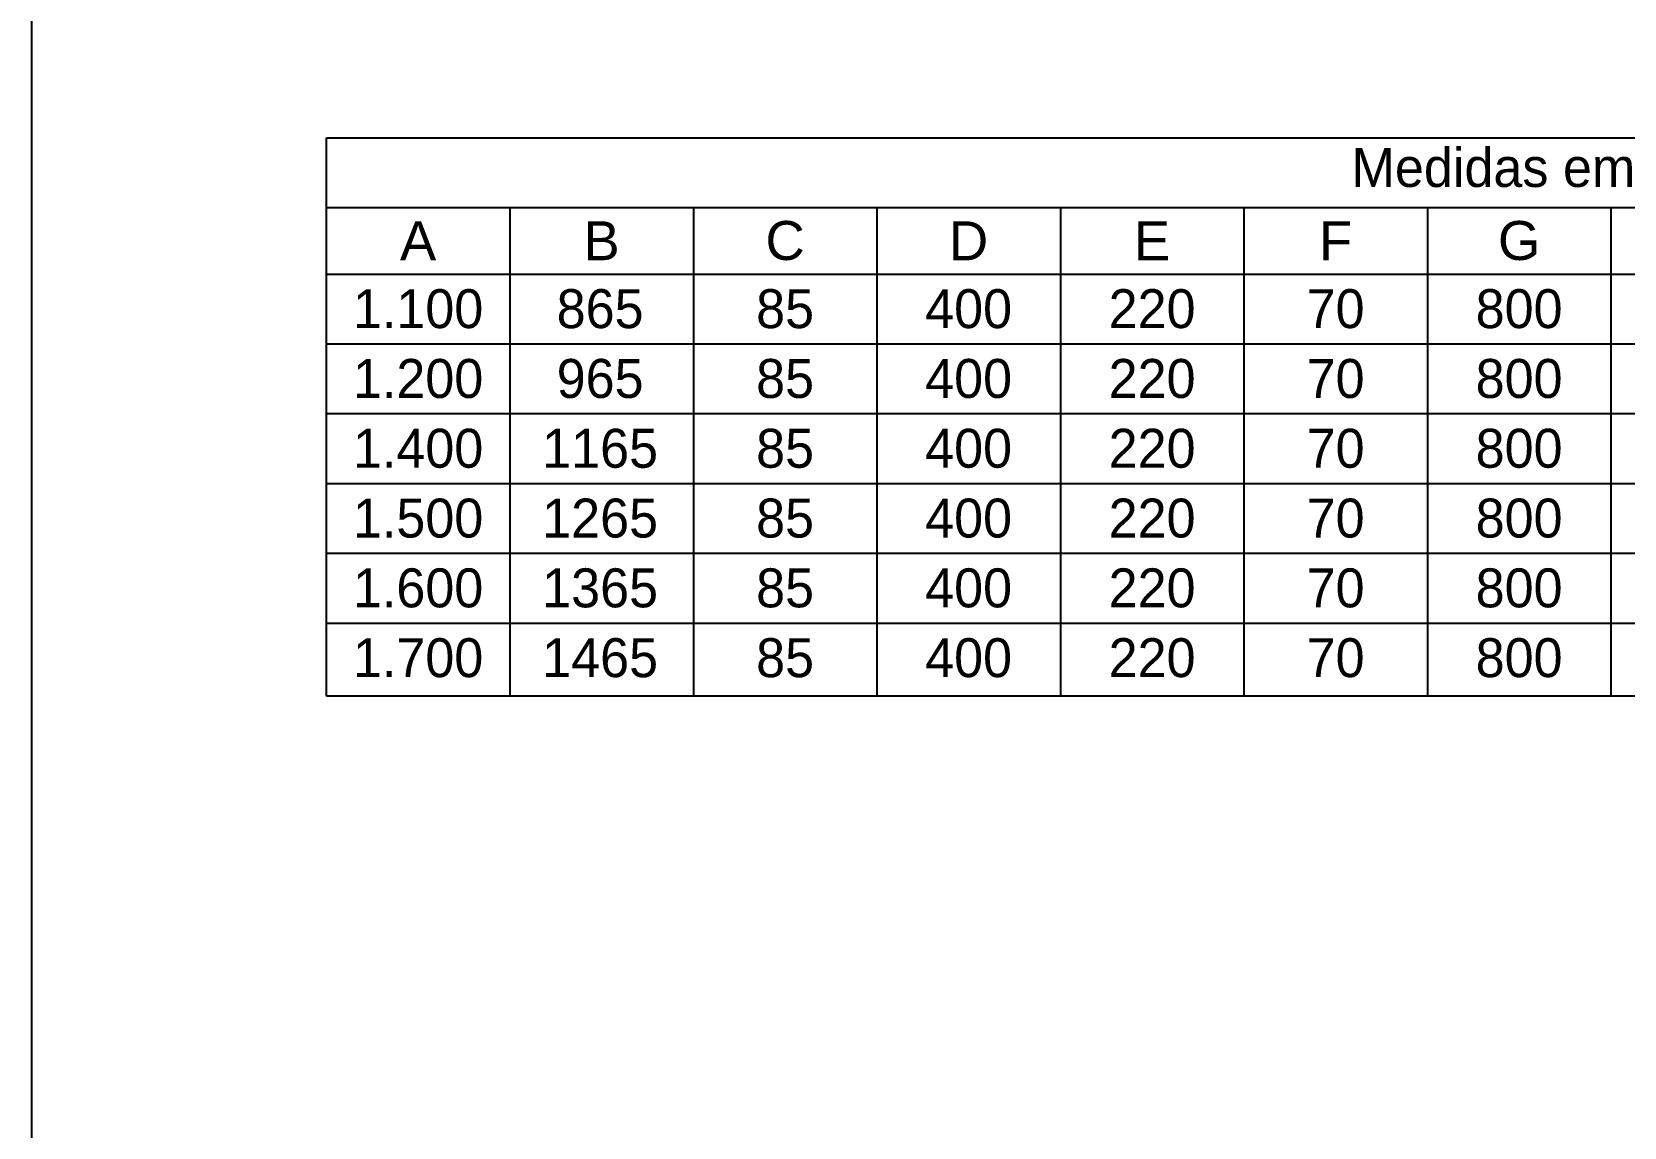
# Model space of a CAD drawing. Extents: x -87147 to -82947, y 23571 to 29511.
# Drawn here: x -86791 to -84748, y 25077 to 26482 of the extents above; entities that cross this region are included whole.
import ezdxf

# ---------------------------------------------------------------- set-up
doc = ezdxf.new("R2010")
doc.units = 0
doc.header["$LTSCALE"] = 200
doc.header["$MEASUREMENT"] = 0
for name, color, linetype in [('ESTREITA', 1, 'CONTINUOUS'), ('FINA', 7, 'CONTINUOUS'), ('LARGA', 7, 'CONTINUOUS'), ('RAHMEN07', 5, 'CONTINUOUS')]:
    doc.layers.add(name, color=color, linetype=linetype)

msp = doc.modelspace()

# ---------------------------------------------------------------- linework, layer by layer
at = {"layer": 'ESTREITA'}
for p, q in [((-86413.058, 26256.676), (-83352.018, 26256.676)), ((-86177.594, 26256.676), (-86177.594, 25629.713)), ((-85942.129, 26256.676), (-85942.129, 25629.713)), ((-85706.665, 26256.676), (-85706.665, 25629.713)), ((-85471.2, 26256.676), (-85471.2, 25629.713)), ((-85235.735, 26256.676), (-85235.735, 25629.713)), ((-85000.271, 26256.676), (-85000.271, 25629.713)), ((-84764.806, 26256.676), (-84764.806, 25629.713)), ((-86413.058, 26171.345), (-83352.018, 26171.345)), ((-86413.058, 26081.779), (-83352.018, 26081.779)), ((-86413.058, 25992.213), (-83352.018, 25992.213)), ((-86413.058, 25902.647), (-83352.018, 25902.647)), ((-86413.058, 25813.081), (-83352.018, 25813.081)), ((-86413.058, 25723.515), (-83352.018, 25723.515))]:
    msp.add_line(p, q, dxfattribs=at)
at = {"layer": 'LARGA'}
for p, q in [((-86413.058, 26346.242), (-83352.018, 26346.242)), ((-86413.058, 25629.713), (-86413.058, 26346.242)), ((-83352.018, 25629.713), (-86413.058, 25629.713))]:
    msp.add_line(p, q, dxfattribs=at)
at = {"layer": 'RAHMEN07'}
msp.add_line((-86790.929, 24671.469), (-86790.929, 29411.469), dxfattribs=at)

# ---------------------------------------------------------------- texts
at = {"layer": 'FINA'}
msp.add_text(' Medidas em MM', height=50, dxfattribs=at).set_placement((-85116.198, 26283.049))
at = {"layer": 'FINA', "char_height": 50, "width": 235.4646, "attachment_point": 5}
for s, insert in [('{\\fArial|b0|i0|c0|p34;A}', (-86295.326, 26214.011)), ('{\\fArial|b0|i0|c0|p34;B}', (-86059.866, 26214.011)), ('{\\fArial|b0|i0|c0|p34;C}', (-85824.406, 26214.011)), ('{\\fArial|b0|i0|c0|p34;D}', (-85588.946, 26214.011)), ('{\\fArial|b0|i0|c0|p34;E}', (-85353.486, 26214.011)), ('{\\fArial|b0|i0|c0|p34;F}', (-85118.026, 26214.011)), ('{\\fArial|b0|i0|c0|p34;G}', (-84882.566, 26214.011)), ('1.100', (-86295.331, 26126.562)), ('865', (-86061.76, 26126.562)), ('85', (-85824.406, 26126.562)), ('400', (-85588.946, 26126.562)), ('220', (-85353.486, 26126.562)), ('70', (-85118.026, 26126.562)), ('800', (-84882.566, 26126.562)), ('1.200', (-86295.331, 26037.002)), ('965', (-86061.76, 26037.002)), ('85', (-85824.406, 26037.002)), ('400', (-85588.946, 26037.002)), ('220', (-85353.486, 26037.002)), ('70', (-85118.026, 26037.002)), ('800', (-84882.566, 26037.002)), ('1.400', (-86295.331, 25947.442)), ('1165', (-86061.76, 25947.442)), ('85', (-85824.406, 25947.442)), ('400', (-85588.946, 25947.442)), ('220', (-85353.486, 25947.442)), ('70', (-85118.026, 25947.442)), ('800', (-84882.566, 25947.442)), ('1.500', (-86295.331, 25857.882)), ('1265', (-86061.76, 25857.882)), ('85', (-85824.406, 25857.882)), ('400', (-85588.946, 25857.882)), ('220', (-85353.486, 25857.882)), ('70', (-85118.026, 25857.882)), ('800', (-84882.566, 25857.882)), ('1.600', (-86295.331, 25768.322)), ('1365', (-86061.76, 25768.322)), ('85', (-85824.406, 25768.322)), ('400', (-85588.946, 25768.322)), ('220', (-85353.486, 25768.322)), ('70', (-85118.026, 25768.322)), ('800', (-84882.566, 25768.322)), ('1.700', (-86295.331, 25678.762)), ('1465', (-86061.76, 25678.762)), ('85', (-85824.406, 25678.762)), ('400', (-85588.946, 25678.762)), ('220', (-85353.486, 25678.762)), ('70', (-85118.026, 25678.762)), ('800', (-84882.566, 25678.762))]:
    msp.add_mtext(s, dxfattribs=dict(at, insert=insert))

doc.saveas('drawing.dxf')
